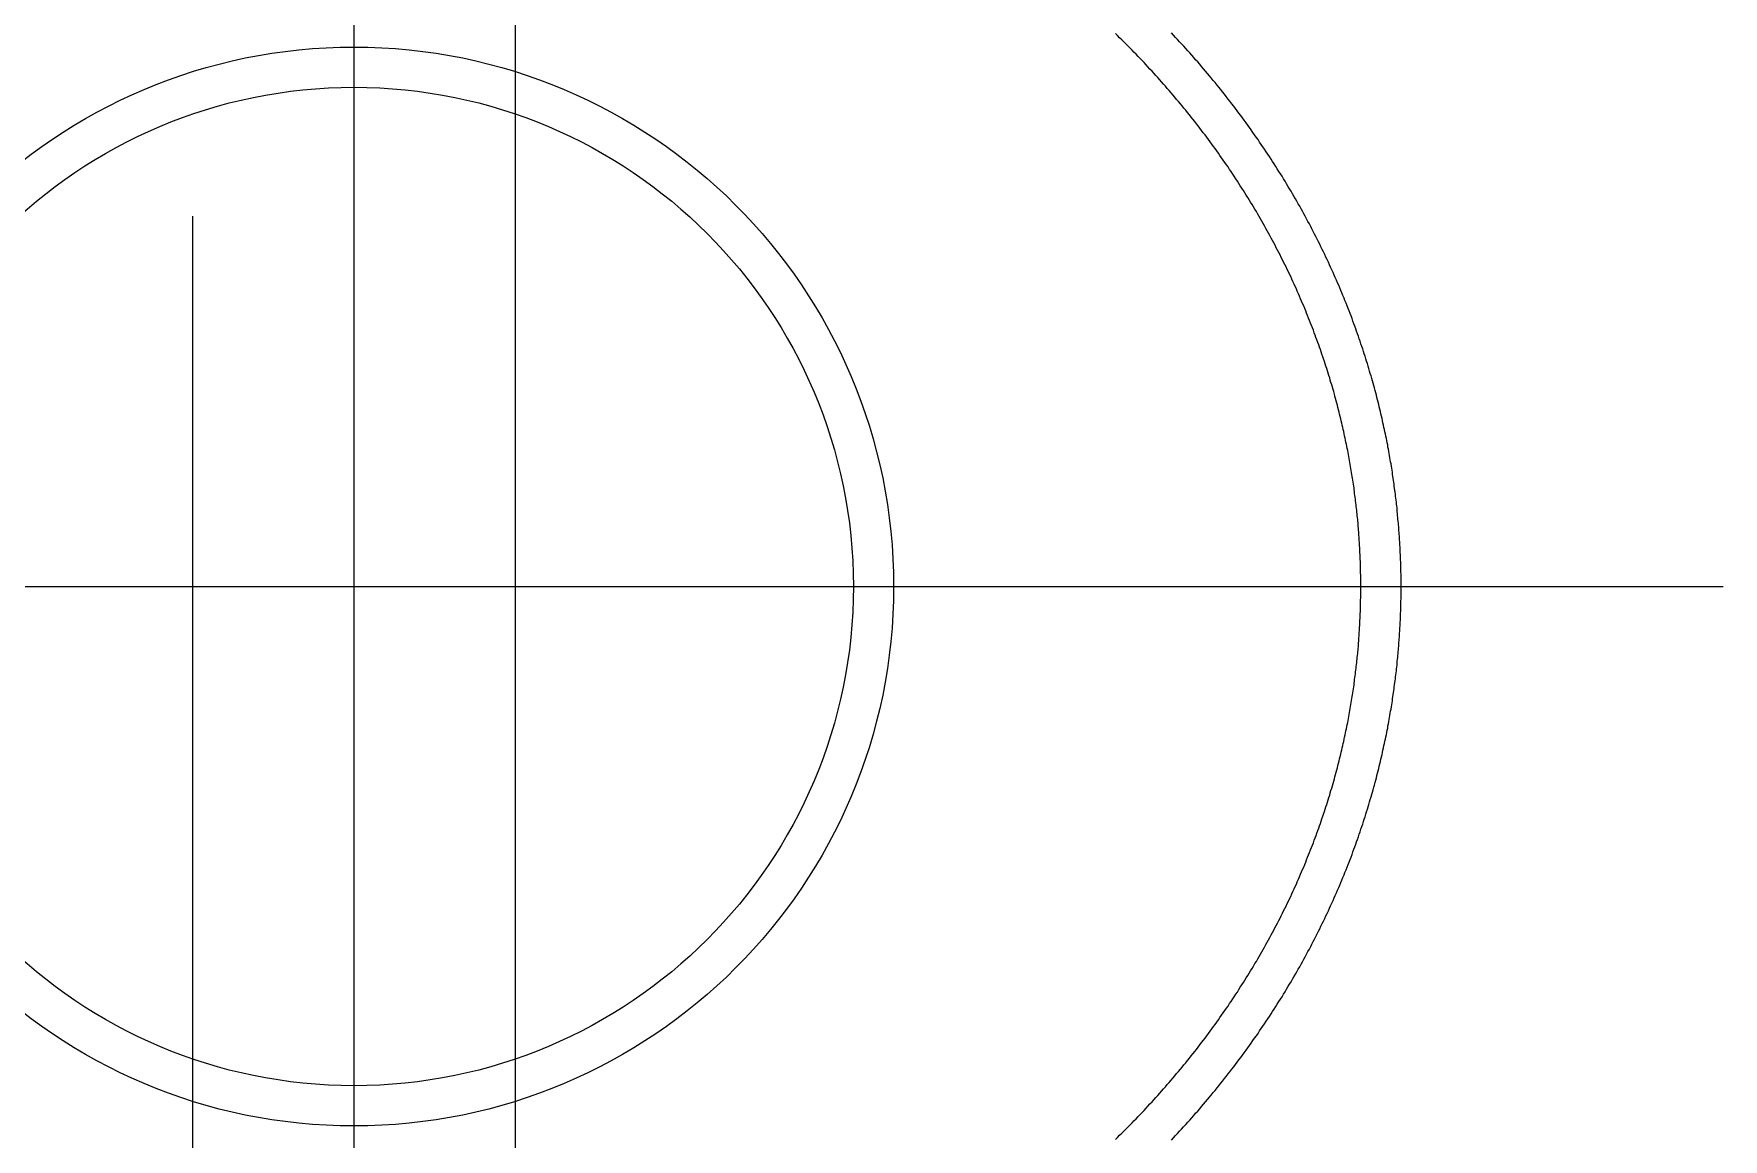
# Model space of a CAD drawing. Extents: x -25.5 to 24.9, y -24.6 to 9.2.
# Drawn here: x 14.38 to 24.87, y -3.43 to 3.43 of the extents above; entities that cross this region are included whole.
import ezdxf

# ---------------------------------------------------------------- set-up
doc = ezdxf.new("R2010")
doc.units = 0
doc.linetypes.add('CENTER', pattern=[50.8, 31.75, -6.35, 6.35, -6.35])
doc.linetypes.add('DASHED', pattern=[19.05, 12.7, -6.35])
doc.layers.get('0').update_dxf_attribs({"linetype": 'CONTINUOUS'})
doc.layers.add('CENTER', color=1, linetype='CENTER')

msp = doc.modelspace()

# ---------------------------------------------------------------- linework, layer by layer
at = {"color": 3, "linetype": 'DASHED'}
for p, q in [((15.368, -10.4), (15.368, 4.9)), ((17.368, 4.9), (17.368, -10.4))]:
    msp.add_line(p, q, dxfattribs=at)
at = {"color": 7}
for points in [[(22.618, 0, 0), (22.618, 0.01, 0), (22.618, 0.021, 0), (22.618, 0.031, 0), (22.618, 0.041, 0), (22.618, 0.052, 0), (22.618, 0.062, 0), (22.618, 0.073, 0), (22.617, 0.083, 0), (22.617, 0.094, 0), (22.617, 0.104, 0), (22.617, 0.115, 0), (22.616, 0.125, 0), (22.616, 0.136, 0), (22.616, 0.146, 0), (22.616, 0.157, 0), (22.615, 0.167, 0), (22.615, 0.178, 0), (22.614, 0.188, 0), (22.614, 0.199, 0), (22.613, 0.21, 0), (22.613, 0.22, 0), (22.612, 0.231, 0), (22.612, 0.242, 0), (22.611, 0.253, 0), (22.61, 0.263, 0), (22.61, 0.274, 0), (22.609, 0.285, 0), (22.608, 0.296, 0), (22.608, 0.307, 0), (22.607, 0.318, 0), (22.606, 0.329, 0), (22.605, 0.34, 0), (22.604, 0.35, 0), (22.603, 0.362, 0), (22.602, 0.373, 0), (22.602, 0.384, 0), (22.601, 0.395, 0), (22.599, 0.406, 0), (22.599, 0.417, 0), (22.597, 0.428, 0), (22.596, 0.439, 0), (22.595, 0.451, 0), (22.594, 0.462, 0), (22.593, 0.473, 0), (22.591, 0.485, 0), (22.59, 0.496, 0), (22.589, 0.508, 0), (22.587, 0.519, 0), (22.586, 0.531, 0), (22.585, 0.542, 0), (22.583, 0.554, 0), (22.582, 0.565, 0), (22.58, 0.577, 0), (22.579, 0.589, 0), (22.577, 0.6, 0), (22.576, 0.612, 0), (22.574, 0.624, 0), (22.572, 0.636, 0), (22.57, 0.648, 0), (22.569, 0.66, 0), (22.567, 0.672, 0), (22.565, 0.684, 0), (22.563, 0.696, 0), (22.561, 0.708, 0), (22.559, 0.72, 0), (22.557, 0.732, 0), (22.555, 0.745, 0), (22.553, 0.757, 0), (22.551, 0.769, 0), (22.548, 0.782, 0), (22.546, 0.794, 0), (22.544, 0.807, 0), (22.541, 0.82, 0), (22.539, 0.832, 0), (22.537, 0.845, 0), (22.534, 0.858, 0), (22.532, 0.87, 0), (22.529, 0.883, 0), (22.526, 0.896, 0), (22.524, 0.909, 0), (22.521, 0.922, 0), (22.518, 0.935, 0), (22.515, 0.949, 0), (22.512, 0.962, 0), (22.509, 0.975, 0), (22.506, 0.988, 0), (22.503, 1.002, 0), (22.5, 1.015, 0), (22.497, 1.029, 0), (22.494, 1.042, 0), (22.49, 1.056, 0), (22.487, 1.07, 0), (22.483, 1.083, 0), (22.48, 1.097, 0), (22.476, 1.111, 0), (22.473, 1.125, 0), (22.469, 1.139, 0), (22.465, 1.153, 0), (22.462, 1.167, 0), (22.458, 1.181, 0), (22.454, 1.195, 0), (22.45, 1.21, 0), (22.446, 1.224, 0), (22.442, 1.238, 0), (22.438, 1.252, 0), (22.433, 1.267, 0), (22.429, 1.281, 0), (22.425, 1.296, 0), (22.42, 1.31, 0), (22.416, 1.325, 0), (22.411, 1.339, 0), (22.407, 1.354, 0), (22.402, 1.368, 0), (22.397, 1.383, 0), (22.392, 1.398, 0), (22.387, 1.413, 0), (22.382, 1.427, 0), (22.377, 1.442, 0), (22.372, 1.457, 0), (22.367, 1.472, 0), (22.362, 1.487, 0), (22.357, 1.501, 0), (22.351, 1.516, 0), (22.346, 1.531, 0), (22.34, 1.546, 0), (22.335, 1.561, 0), (22.329, 1.576, 0), (22.324, 1.591, 0), (22.318, 1.606, 0), (22.312, 1.621, 0), (22.306, 1.636, 0), (22.3, 1.651, 0), (22.294, 1.666, 0), (22.288, 1.682, 0), (22.282, 1.697, 0), (22.276, 1.712, 0), (22.27, 1.727, 0), (22.264, 1.742, 0), (22.257, 1.757, 0), (22.251, 1.772, 0), (22.244, 1.787, 0), (22.238, 1.803, 0), (22.231, 1.818, 0), (22.224, 1.833, 0), (22.218, 1.848, 0), (22.211, 1.863, 0), (22.204, 1.878, 0), (22.197, 1.893, 0), (22.19, 1.908, 0), (22.183, 1.924, 0), (22.176, 1.939, 0), (22.169, 1.954, 0), (22.161, 1.969, 0), (22.154, 1.984, 0), (22.147, 1.999, 0), (22.139, 2.014, 0), (22.132, 2.029, 0), (22.124, 2.044, 0), (22.117, 2.059, 0), (22.109, 2.074, 0), (22.101, 2.089, 0), (22.093, 2.104, 0), (22.086, 2.119, 0), (22.078, 2.134, 0), (22.07, 2.149, 0), (22.062, 2.164, 0), (22.054, 2.179, 0), (22.045, 2.194, 0), (22.037, 2.209, 0), (22.029, 2.224, 0), (22.021, 2.239, 0), (22.012, 2.254, 0), (22.004, 2.269, 0), (21.995, 2.283, 0), (21.987, 2.298, 0), (21.978, 2.313, 0), (21.97, 2.328, 0), (21.961, 2.343, 0), (21.952, 2.357, 0), (21.943, 2.372, 0), (21.934, 2.387, 0), (21.925, 2.401, 0), (21.916, 2.416, 0), (21.907, 2.431, 0), (21.898, 2.445, 0), (21.889, 2.46, 0), (21.88, 2.474, 0), (21.87, 2.489, 0), (21.861, 2.503, 0), (21.852, 2.518, 0), (21.842, 2.532, 0), (21.832, 2.547, 0), (21.823, 2.561, 0), (21.813, 2.576, 0), (21.804, 2.59, 0), (21.794, 2.605, 0), (21.784, 2.619, 0), (21.774, 2.633, 0), (21.764, 2.648, 0), (21.754, 2.662, 0), (21.744, 2.676, 0), (21.734, 2.691, 0), (21.724, 2.705, 0), (21.714, 2.719, 0), (21.703, 2.733, 0), (21.693, 2.747, 0), (21.683, 2.761, 0), (21.672, 2.776, 0), (21.662, 2.79, 0), (21.651, 2.804, 0), (21.64, 2.818, 0), (21.63, 2.832, 0), (21.619, 2.846, 0), (21.608, 2.86, 0), (21.598, 2.874, 0), (21.587, 2.888, 0), (21.576, 2.902, 0), (21.565, 2.915, 0), (21.554, 2.929, 0), (21.543, 2.943, 0), (21.531, 2.957, 0), (21.52, 2.971, 0), (21.509, 2.984, 0), (21.498, 2.998, 0), (21.486, 3.012, 0), (21.475, 3.025, 0), (21.463, 3.039, 0), (21.452, 3.053, 0), (21.44, 3.066, 0), (21.429, 3.08, 0), (21.417, 3.093, 0), (21.405, 3.107, 0), (21.393, 3.12, 0), (21.381, 3.134, 0), (21.37, 3.147, 0), (21.358, 3.16, 0), (21.346, 3.174, 0), (21.334, 3.187, 0), (21.322, 3.2, 0), (21.309, 3.213, 0), (21.297, 3.227, 0), (21.285, 3.24, 0), (21.273, 3.253, 0), (21.26, 3.266, 0), (21.248, 3.279, 0), (21.235, 3.292, 0), (21.223, 3.305, 0), (21.21, 3.318, 0), (21.198, 3.331, 0), (21.185, 3.344, 0), (21.172, 3.357, 0), (21.16, 3.37, 0), (21.147, 3.383, 0), (21.134, 3.395, 0), (21.121, 3.408, 0), (21.108, 3.421, 0), (21.095, 3.433, 0)], [(22.868, 0, 0), (22.868, 0.011, 0), (22.868, 0.022, 0), (22.868, 0.033, 0), (22.868, 0.044, 0), (22.868, 0.055, 0), (22.868, 0.066, 0), (22.868, 0.077, 0), (22.867, 0.088, 0), (22.867, 0.099, 0), (22.867, 0.11, 0), (22.867, 0.121, 0), (22.866, 0.132, 0), (22.866, 0.143, 0), (22.866, 0.154, 0), (22.865, 0.166, 0), (22.865, 0.177, 0), (22.864, 0.188, 0), (22.864, 0.199, 0), (22.863, 0.21, 0), (22.863, 0.222, 0), (22.863, 0.233, 0), (22.862, 0.244, 0), (22.861, 0.256, 0), (22.861, 0.267, 0), (22.86, 0.278, 0), (22.859, 0.29, 0), (22.858, 0.301, 0), (22.858, 0.313, 0), (22.857, 0.324, 0), (22.856, 0.336, 0), (22.855, 0.347, 0), (22.854, 0.359, 0), (22.854, 0.37, 0), (22.853, 0.382, 0), (22.852, 0.394, 0), (22.851, 0.405, 0), (22.849, 0.417, 0), (22.849, 0.429, 0), (22.847, 0.441, 0), (22.846, 0.453, 0), (22.845, 0.464, 0), (22.844, 0.476, 0), (22.843, 0.488, 0), (22.841, 0.5, 0), (22.84, 0.512, 0), (22.839, 0.524, 0), (22.837, 0.536, 0), (22.836, 0.548, 0), (22.834, 0.561, 0), (22.833, 0.573, 0), (22.831, 0.585, 0), (22.83, 0.597, 0), (22.828, 0.61, 0), (22.826, 0.622, 0), (22.825, 0.634, 0), (22.823, 0.647, 0), (22.821, 0.659, 0), (22.82, 0.672, 0), (22.818, 0.684, 0), (22.816, 0.697, 0), (22.814, 0.71, 0), (22.812, 0.723, 0), (22.81, 0.735, 0), (22.808, 0.748, 0), (22.806, 0.761, 0), (22.803, 0.774, 0), (22.801, 0.787, 0), (22.799, 0.8, 0), (22.797, 0.813, 0), (22.794, 0.826, 0), (22.792, 0.839, 0), (22.79, 0.853, 0), (22.787, 0.866, 0), (22.785, 0.879, 0), (22.782, 0.893, 0), (22.779, 0.906, 0), (22.777, 0.92, 0), (22.774, 0.933, 0), (22.771, 0.947, 0), (22.768, 0.96, 0), (22.765, 0.974, 0), (22.762, 0.988, 0), (22.759, 1.002, 0), (22.756, 1.016, 0), (22.753, 1.03, 0), (22.75, 1.044, 0), (22.747, 1.058, 0), (22.743, 1.072, 0), (22.74, 1.087, 0), (22.737, 1.101, 0), (22.733, 1.115, 0), (22.73, 1.13, 0), (22.726, 1.144, 0), (22.722, 1.159, 0), (22.718, 1.174, 0), (22.715, 1.188, 0), (22.711, 1.203, 0), (22.707, 1.218, 0), (22.703, 1.233, 0), (22.699, 1.248, 0), (22.695, 1.262, 0), (22.69, 1.277, 0), (22.686, 1.292, 0), (22.682, 1.308, 0), (22.677, 1.323, 0), (22.673, 1.338, 0), (22.668, 1.353, 0), (22.664, 1.368, 0), (22.659, 1.384, 0), (22.654, 1.399, 0), (22.65, 1.414, 0), (22.645, 1.43, 0), (22.64, 1.445, 0), (22.635, 1.46, 0), (22.63, 1.476, 0), (22.625, 1.491, 0), (22.619, 1.507, 0), (22.614, 1.523, 0), (22.609, 1.538, 0), (22.603, 1.554, 0), (22.598, 1.57, 0), (22.592, 1.585, 0), (22.587, 1.601, 0), (22.581, 1.617, 0), (22.575, 1.632, 0), (22.569, 1.648, 0), (22.564, 1.664, 0), (22.558, 1.68, 0), (22.552, 1.696, 0), (22.545, 1.711, 0), (22.539, 1.727, 0), (22.533, 1.743, 0), (22.527, 1.759, 0), (22.52, 1.775, 0), (22.514, 1.791, 0), (22.507, 1.807, 0), (22.501, 1.823, 0), (22.494, 1.839, 0), (22.488, 1.855, 0), (22.481, 1.871, 0), (22.474, 1.886, 0), (22.467, 1.902, 0), (22.46, 1.918, 0), (22.453, 1.934, 0), (22.446, 1.95, 0), (22.439, 1.966, 0), (22.431, 1.982, 0), (22.424, 1.998, 0), (22.417, 2.014, 0), (22.409, 2.03, 0), (22.402, 2.046, 0), (22.394, 2.062, 0), (22.387, 2.078, 0), (22.379, 2.093, 0), (22.371, 2.109, 0), (22.363, 2.125, 0), (22.355, 2.141, 0), (22.348, 2.157, 0), (22.34, 2.173, 0), (22.331, 2.188, 0), (22.323, 2.204, 0), (22.315, 2.22, 0), (22.307, 2.236, 0), (22.299, 2.252, 0), (22.29, 2.267, 0), (22.282, 2.283, 0), (22.273, 2.299, 0), (22.265, 2.314, 0), (22.256, 2.33, 0), (22.247, 2.346, 0), (22.239, 2.361, 0), (22.23, 2.377, 0), (22.221, 2.393, 0), (22.212, 2.408, 0), (22.203, 2.424, 0), (22.194, 2.439, 0), (22.185, 2.455, 0), (22.176, 2.47, 0), (22.166, 2.486, 0), (22.157, 2.501, 0), (22.148, 2.517, 0), (22.138, 2.532, 0), (22.129, 2.547, 0), (22.119, 2.563, 0), (22.11, 2.578, 0), (22.1, 2.593, 0), (22.09, 2.609, 0), (22.081, 2.624, 0), (22.071, 2.639, 0), (22.061, 2.654, 0), (22.051, 2.67, 0), (22.041, 2.685, 0), (22.031, 2.7, 0), (22.021, 2.715, 0), (22.011, 2.73, 0), (22, 2.745, 0), (21.99, 2.76, 0), (21.98, 2.775, 0), (21.969, 2.79, 0), (21.959, 2.805, 0), (21.948, 2.82, 0), (21.938, 2.835, 0), (21.927, 2.85, 0), (21.916, 2.865, 0), (21.906, 2.88, 0), (21.895, 2.895, 0), (21.884, 2.91, 0), (21.873, 2.925, 0), (21.862, 2.939, 0), (21.851, 2.954, 0), (21.84, 2.969, 0), (21.829, 2.983, 0), (21.817, 2.998, 0), (21.806, 3.013, 0), (21.795, 3.027, 0), (21.783, 3.042, 0), (21.772, 3.057, 0), (21.76, 3.071, 0), (21.749, 3.086, 0), (21.737, 3.1, 0), (21.726, 3.114, 0), (21.714, 3.129, 0), (21.702, 3.143, 0), (21.69, 3.158, 0), (21.678, 3.172, 0), (21.666, 3.186, 0), (21.654, 3.2, 0), (21.642, 3.215, 0), (21.63, 3.229, 0), (21.618, 3.243, 0), (21.606, 3.257, 0), (21.593, 3.271, 0), (21.581, 3.285, 0), (21.569, 3.299, 0), (21.556, 3.313, 0), (21.544, 3.327, 0), (21.531, 3.341, 0), (21.519, 3.355, 0), (21.506, 3.369, 0), (21.493, 3.383, 0), (21.48, 3.397, 0), (21.468, 3.41, 0), (21.455, 3.424, 0), (21.442, 3.438, 0)], [(21.095, -3.433, 0), (21.108, -3.421, 0), (21.121, -3.408, 0), (21.134, -3.395, 0), (21.147, -3.383, 0), (21.16, -3.37, 0), (21.172, -3.357, 0), (21.185, -3.344, 0), (21.198, -3.331, 0), (21.21, -3.318, 0), (21.223, -3.305, 0), (21.235, -3.292, 0), (21.248, -3.279, 0), (21.26, -3.266, 0), (21.273, -3.253, 0), (21.285, -3.24, 0), (21.297, -3.227, 0), (21.309, -3.213, 0), (21.322, -3.2, 0), (21.334, -3.187, 0), (21.346, -3.174, 0), (21.358, -3.16, 0), (21.37, -3.147, 0), (21.381, -3.134, 0), (21.393, -3.12, 0), (21.405, -3.107, 0), (21.417, -3.093, 0), (21.428, -3.08, 0), (21.44, -3.066, 0), (21.452, -3.053, 0), (21.463, -3.039, 0), (21.475, -3.025, 0), (21.486, -3.012, 0), (21.498, -2.998, 0), (21.509, -2.984, 0), (21.52, -2.971, 0), (21.531, -2.957, 0), (21.543, -2.943, 0), (21.554, -2.929, 0), (21.565, -2.915, 0), (21.576, -2.901, 0), (21.587, -2.888, 0), (21.598, -2.874, 0), (21.608, -2.86, 0), (21.619, -2.846, 0), (21.63, -2.832, 0), (21.641, -2.818, 0), (21.651, -2.804, 0), (21.662, -2.79, 0), (21.672, -2.776, 0), (21.683, -2.761, 0), (21.693, -2.747, 0), (21.703, -2.733, 0), (21.714, -2.719, 0), (21.724, -2.705, 0), (21.734, -2.69, 0), (21.744, -2.676, 0), (21.754, -2.662, 0), (21.764, -2.648, 0), (21.774, -2.633, 0), (21.784, -2.619, 0), (21.794, -2.605, 0), (21.804, -2.59, 0), (21.813, -2.576, 0), (21.823, -2.561, 0), (21.833, -2.547, 0), (21.842, -2.532, 0), (21.852, -2.518, 0), (21.861, -2.503, 0), (21.87, -2.489, 0), (21.88, -2.474, 0), (21.889, -2.46, 0), (21.898, -2.445, 0), (21.907, -2.431, 0), (21.916, -2.416, 0), (21.925, -2.401, 0), (21.934, -2.387, 0), (21.943, -2.372, 0), (21.952, -2.357, 0), (21.961, -2.342, 0), (21.97, -2.328, 0), (21.978, -2.313, 0), (21.987, -2.298, 0), (21.995, -2.283, 0), (22.004, -2.269, 0), (22.012, -2.254, 0), (22.021, -2.239, 0), (22.029, -2.224, 0), (22.037, -2.209, 0), (22.045, -2.194, 0), (22.053, -2.179, 0), (22.062, -2.164, 0), (22.07, -2.149, 0), (22.078, -2.134, 0), (22.085, -2.12, 0), (22.093, -2.105, 0), (22.101, -2.09, 0), (22.109, -2.075, 0), (22.117, -2.059, 0), (22.124, -2.044, 0), (22.132, -2.029, 0), (22.139, -2.014, 0), (22.147, -1.999, 0), (22.154, -1.984, 0), (22.161, -1.969, 0), (22.169, -1.954, 0), (22.176, -1.939, 0), (22.183, -1.924, 0), (22.19, -1.908, 0), (22.197, -1.893, 0), (22.204, -1.878, 0), (22.211, -1.863, 0), (22.218, -1.848, 0), (22.224, -1.833, 0), (22.231, -1.818, 0), (22.238, -1.802, 0), (22.244, -1.787, 0), (22.251, -1.772, 0), (22.257, -1.757, 0), (22.264, -1.742, 0), (22.27, -1.727, 0), (22.276, -1.712, 0), (22.282, -1.697, 0), (22.288, -1.681, 0), (22.294, -1.666, 0), (22.3, -1.651, 0), (22.306, -1.636, 0), (22.312, -1.621, 0), (22.318, -1.606, 0), (22.324, -1.591, 0), (22.329, -1.576, 0), (22.335, -1.561, 0), (22.341, -1.546, 0), (22.346, -1.531, 0), (22.351, -1.516, 0), (22.357, -1.501, 0), (22.362, -1.487, 0), (22.367, -1.472, 0), (22.372, -1.457, 0), (22.377, -1.442, 0), (22.383, -1.427, 0), (22.387, -1.413, 0), (22.392, -1.398, 0), (22.397, -1.383, 0), (22.402, -1.368, 0), (22.407, -1.354, 0), (22.411, -1.339, 0), (22.416, -1.325, 0), (22.42, -1.31, 0), (22.425, -1.296, 0), (22.429, -1.281, 0), (22.433, -1.267, 0), (22.438, -1.252, 0), (22.442, -1.238, 0), (22.446, -1.224, 0), (22.45, -1.209, 0), (22.454, -1.195, 0), (22.458, -1.181, 0), (22.462, -1.167, 0), (22.465, -1.153, 0), (22.469, -1.139, 0), (22.473, -1.125, 0), (22.476, -1.111, 0), (22.48, -1.097, 0), (22.483, -1.083, 0), (22.487, -1.07, 0), (22.49, -1.056, 0), (22.494, -1.042, 0), (22.497, -1.029, 0), (22.5, -1.015, 0), (22.503, -1.002, 0), (22.506, -0.988, 0), (22.509, -0.975, 0), (22.512, -0.962, 0), (22.515, -0.949, 0), (22.518, -0.935, 0), (22.521, -0.922, 0), (22.524, -0.909, 0), (22.526, -0.896, 0), (22.529, -0.883, 0), (22.532, -0.87, 0), (22.534, -0.858, 0), (22.537, -0.845, 0), (22.539, -0.832, 0), (22.541, -0.82, 0), (22.544, -0.807, 0), (22.546, -0.794, 0), (22.548, -0.782, 0), (22.551, -0.769, 0), (22.553, -0.757, 0), (22.555, -0.745, 0), (22.557, -0.732, 0), (22.559, -0.72, 0), (22.561, -0.708, 0), (22.563, -0.696, 0), (22.565, -0.684, 0), (22.567, -0.672, 0), (22.569, -0.66, 0), (22.57, -0.648, 0), (22.572, -0.636, 0), (22.574, -0.624, 0), (22.576, -0.612, 0), (22.577, -0.6, 0), (22.579, -0.589, 0), (22.58, -0.577, 0), (22.582, -0.565, 0), (22.583, -0.554, 0), (22.585, -0.542, 0), (22.586, -0.53, 0), (22.588, -0.519, 0), (22.589, -0.508, 0), (22.59, -0.496, 0), (22.592, -0.485, 0), (22.593, -0.473, 0), (22.594, -0.462, 0), (22.595, -0.451, 0), (22.596, -0.439, 0), (22.598, -0.428, 0), (22.599, -0.417, 0), (22.6, -0.406, 0), (22.601, -0.395, 0), (22.602, -0.384, 0), (22.603, -0.372, 0), (22.604, -0.361, 0), (22.604, -0.35, 0), (22.605, -0.339, 0), (22.606, -0.328, 0), (22.607, -0.318, 0), (22.608, -0.307, 0), (22.608, -0.296, 0), (22.609, -0.285, 0), (22.61, -0.274, 0), (22.61, -0.263, 0), (22.611, -0.253, 0), (22.612, -0.242, 0), (22.612, -0.231, 0), (22.613, -0.22, 0), (22.613, -0.21, 0), (22.614, -0.199, 0), (22.614, -0.188, 0), (22.615, -0.178, 0), (22.615, -0.167, 0), (22.616, -0.157, 0), (22.616, -0.146, 0), (22.616, -0.136, 0), (22.616, -0.125, 0), (22.617, -0.114, 0), (22.617, -0.104, 0), (22.617, -0.094, 0), (22.617, -0.083, 0), (22.618, -0.073, 0), (22.618, -0.062, 0), (22.618, -0.052, 0), (22.618, -0.041, 0), (22.618, -0.031, 0), (22.618, -0.021, 0), (22.618, -0.01, 0), (22.618, 0, 0)], [(21.442, -3.438, 0), (21.455, -3.424, 0), (21.468, -3.41, 0), (21.48, -3.397, 0), (21.493, -3.383, 0), (21.506, -3.369, 0), (21.518, -3.355, 0), (21.531, -3.341, 0), (21.544, -3.327, 0), (21.556, -3.313, 0), (21.569, -3.299, 0), (21.581, -3.285, 0), (21.593, -3.271, 0), (21.606, -3.257, 0), (21.618, -3.243, 0), (21.63, -3.229, 0), (21.642, -3.215, 0), (21.654, -3.2, 0), (21.666, -3.186, 0), (21.678, -3.172, 0), (21.69, -3.158, 0), (21.702, -3.143, 0), (21.714, -3.129, 0), (21.726, -3.114, 0), (21.737, -3.1, 0), (21.749, -3.085, 0), (21.76, -3.071, 0), (21.772, -3.056, 0), (21.783, -3.042, 0), (21.795, -3.027, 0), (21.806, -3.013, 0), (21.817, -2.998, 0), (21.829, -2.983, 0), (21.84, -2.969, 0), (21.851, -2.954, 0), (21.862, -2.939, 0), (21.873, -2.924, 0), (21.884, -2.91, 0), (21.895, -2.895, 0), (21.906, -2.88, 0), (21.916, -2.865, 0), (21.927, -2.85, 0), (21.938, -2.835, 0), (21.948, -2.82, 0), (21.959, -2.805, 0), (21.97, -2.79, 0), (21.98, -2.775, 0), (21.99, -2.76, 0), (22, -2.745, 0), (22.011, -2.73, 0), (22.021, -2.715, 0), (22.031, -2.7, 0), (22.041, -2.685, 0), (22.051, -2.67, 0), (22.061, -2.654, 0), (22.071, -2.639, 0), (22.081, -2.624, 0), (22.09, -2.609, 0), (22.1, -2.593, 0), (22.11, -2.578, 0), (22.119, -2.563, 0), (22.129, -2.547, 0), (22.138, -2.532, 0), (22.148, -2.517, 0), (22.157, -2.501, 0), (22.166, -2.486, 0), (22.176, -2.47, 0), (22.185, -2.455, 0), (22.194, -2.439, 0), (22.203, -2.424, 0), (22.212, -2.408, 0), (22.221, -2.393, 0), (22.23, -2.377, 0), (22.239, -2.361, 0), (22.247, -2.346, 0), (22.256, -2.33, 0), (22.265, -2.314, 0), (22.273, -2.299, 0), (22.282, -2.283, 0), (22.29, -2.267, 0), (22.299, -2.252, 0), (22.307, -2.236, 0), (22.315, -2.22, 0), (22.323, -2.204, 0), (22.331, -2.189, 0), (22.34, -2.173, 0), (22.348, -2.157, 0), (22.355, -2.141, 0), (22.363, -2.125, 0), (22.371, -2.109, 0), (22.379, -2.093, 0), (22.387, -2.078, 0), (22.394, -2.062, 0), (22.402, -2.046, 0), (22.409, -2.03, 0), (22.417, -2.014, 0), (22.424, -1.998, 0), (22.431, -1.982, 0), (22.439, -1.966, 0), (22.446, -1.95, 0), (22.453, -1.934, 0), (22.46, -1.918, 0), (22.467, -1.902, 0), (22.474, -1.886, 0), (22.481, -1.87, 0), (22.488, -1.855, 0), (22.494, -1.839, 0), (22.501, -1.823, 0), (22.507, -1.807, 0), (22.514, -1.791, 0), (22.52, -1.775, 0), (22.527, -1.759, 0), (22.533, -1.743, 0), (22.539, -1.727, 0), (22.545, -1.711, 0), (22.552, -1.696, 0), (22.558, -1.68, 0), (22.564, -1.664, 0), (22.569, -1.648, 0), (22.575, -1.632, 0), (22.581, -1.617, 0), (22.587, -1.601, 0), (22.592, -1.585, 0), (22.598, -1.57, 0), (22.603, -1.554, 0), (22.609, -1.538, 0), (22.614, -1.523, 0), (22.619, -1.507, 0), (22.625, -1.491, 0), (22.63, -1.476, 0), (22.635, -1.46, 0), (22.64, -1.445, 0), (22.645, -1.43, 0), (22.65, -1.414, 0), (22.654, -1.399, 0), (22.659, -1.383, 0), (22.664, -1.368, 0), (22.668, -1.353, 0), (22.673, -1.338, 0), (22.677, -1.323, 0), (22.682, -1.307, 0), (22.686, -1.292, 0), (22.69, -1.277, 0), (22.695, -1.262, 0), (22.699, -1.247, 0), (22.703, -1.233, 0), (22.707, -1.218, 0), (22.711, -1.203, 0), (22.715, -1.188, 0), (22.718, -1.173, 0), (22.722, -1.159, 0), (22.726, -1.144, 0), (22.73, -1.13, 0), (22.733, -1.115, 0), (22.737, -1.101, 0), (22.74, -1.087, 0), (22.743, -1.072, 0), (22.747, -1.058, 0), (22.75, -1.044, 0), (22.753, -1.03, 0), (22.756, -1.016, 0), (22.759, -1.002, 0), (22.762, -0.988, 0), (22.765, -0.974, 0), (22.768, -0.961, 0), (22.771, -0.947, 0), (22.774, -0.933, 0), (22.777, -0.92, 0), (22.779, -0.906, 0), (22.782, -0.893, 0), (22.785, -0.879, 0), (22.787, -0.866, 0), (22.79, -0.853, 0), (22.792, -0.839, 0), (22.794, -0.826, 0), (22.797, -0.813, 0), (22.799, -0.8, 0), (22.801, -0.787, 0), (22.803, -0.774, 0), (22.806, -0.761, 0), (22.808, -0.748, 0), (22.81, -0.735, 0), (22.812, -0.722, 0), (22.814, -0.71, 0), (22.816, -0.697, 0), (22.818, -0.684, 0), (22.82, -0.672, 0), (22.821, -0.659, 0), (22.823, -0.647, 0), (22.825, -0.634, 0), (22.826, -0.622, 0), (22.828, -0.61, 0), (22.83, -0.597, 0), (22.831, -0.585, 0), (22.833, -0.573, 0), (22.834, -0.561, 0), (22.836, -0.548, 0), (22.837, -0.536, 0), (22.839, -0.524, 0), (22.84, -0.512, 0), (22.841, -0.5, 0), (22.843, -0.488, 0), (22.844, -0.476, 0), (22.845, -0.464, 0), (22.846, -0.452, 0), (22.848, -0.441, 0), (22.849, -0.429, 0), (22.85, -0.417, 0), (22.851, -0.405, 0), (22.852, -0.394, 0), (22.853, -0.382, 0), (22.854, -0.37, 0), (22.855, -0.359, 0), (22.855, -0.347, 0), (22.856, -0.336, 0), (22.857, -0.324, 0), (22.858, -0.313, 0), (22.859, -0.301, 0), (22.859, -0.29, 0), (22.86, -0.278, 0), (22.861, -0.267, 0), (22.861, -0.256, 0), (22.862, -0.244, 0), (22.863, -0.233, 0), (22.863, -0.222, 0), (22.864, -0.21, 0), (22.864, -0.199, 0), (22.864, -0.188, 0), (22.865, -0.177, 0), (22.865, -0.165, 0), (22.866, -0.154, 0), (22.866, -0.143, 0), (22.866, -0.132, 0), (22.867, -0.121, 0), (22.867, -0.11, 0), (22.867, -0.099, 0), (22.867, -0.088, 0), (22.868, -0.077, 0), (22.868, -0.066, 0), (22.868, -0.055, 0), (22.868, -0.044, 0), (22.868, -0.033, 0), (22.868, -0.022, 0), (22.868, -0.011, 0), (22.868, 0, 0)]]:
    msp.add_polyline3d(points, dxfattribs=at)
at = {"color": 7, "linetype": 'CONTINUOUS'}
for radius in [3.35, 3.1]:
    msp.add_circle((16.368, 0), radius, dxfattribs=at)
at = {"layer": 'CENTER', "color": 1, "linetype": 'CENTER'}
for p, q in [((16.368, -12.6), (16.368, 9.2)), ((7.868, 0), (24.868, 0))]:
    msp.add_line(p, q, dxfattribs=at)

doc.saveas('drawing.dxf')
